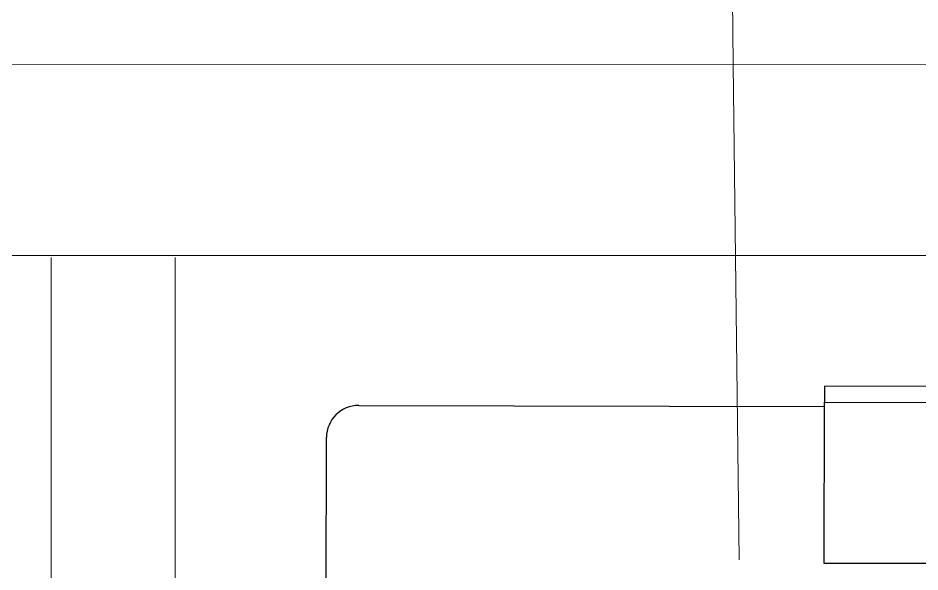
# Paper-space layout 'office1 floor1' of a CAD drawing. Header units: inches. Extents: x 0.3 to 10.8, y 1.4 to 4.2.
# Drawn here: x 8.0349 to 8.2673, y 2.9363 to 3.0789 of the extents above; entities that cross this region are included whole.
import ezdxf

# ---------------------------------------------------------------- set-up
doc = ezdxf.new("R2010")
doc.units = ezdxf.units.IN
doc.header["$MEASUREMENT"] = 0
doc.layers.get('0').update_dxf_attribs({"lineweight": 0})
doc.layers.add('WALL 1 100', color=250, linetype='Continuous', lineweight=9)
doc.layers.add('провода', color=1, linetype='Continuous', lineweight=5)

psp = doc.layouts.new('office1 floor1')

# ---------------------------------------------------------------- linework, layer by layer
at = {"color": 7, "linetype": 'ByBlock', "lineweight": -2}
for p, q in [((8.24268, 2.98415), (8.24267, 2.98)), ((8.45024, 2.98365), (8.24268, 2.98415)), ((8.12269, 2.97918), (8.24267, 2.97889)), ((8.24257, 2.93849), (8.24267, 2.98)), ((8.24267, 2.98), (8.45023, 2.9795)), ((8.11422, 2.91298), (8.11436, 2.9709)), ((8.45013, 2.93799), (8.24257, 2.93849))]:
    psp.add_line(p, q, dxfattribs=at)
psp.add_arc((8.12267, 2.97088), 0.0083, 89.8612, 179.8612, dxfattribs=at)
at = {"layer": 'WALL 1 100', "color": 0}
for p, q in [((10.76781, 3.01778), (7.16782, 3.01778)), ((8.04345, 3.01731), (8.04331, 2.58695)), ((8.07544, 3.01731), (8.07513, 2.58688))]:
    psp.add_line(p, q, dxfattribs=at)
at = {"layer": 'провода', "color": 1}
for p, q in [((8.21913, 3.06701), (8.21802, 3.19457)), ((7.33862, 3.06716), (10.78335, 3.06656)), ((8.22069, 2.93942), (8.21913, 3.06701))]:
    psp.add_line(p, q, dxfattribs=at)

doc.saveas('drawing.dxf')
